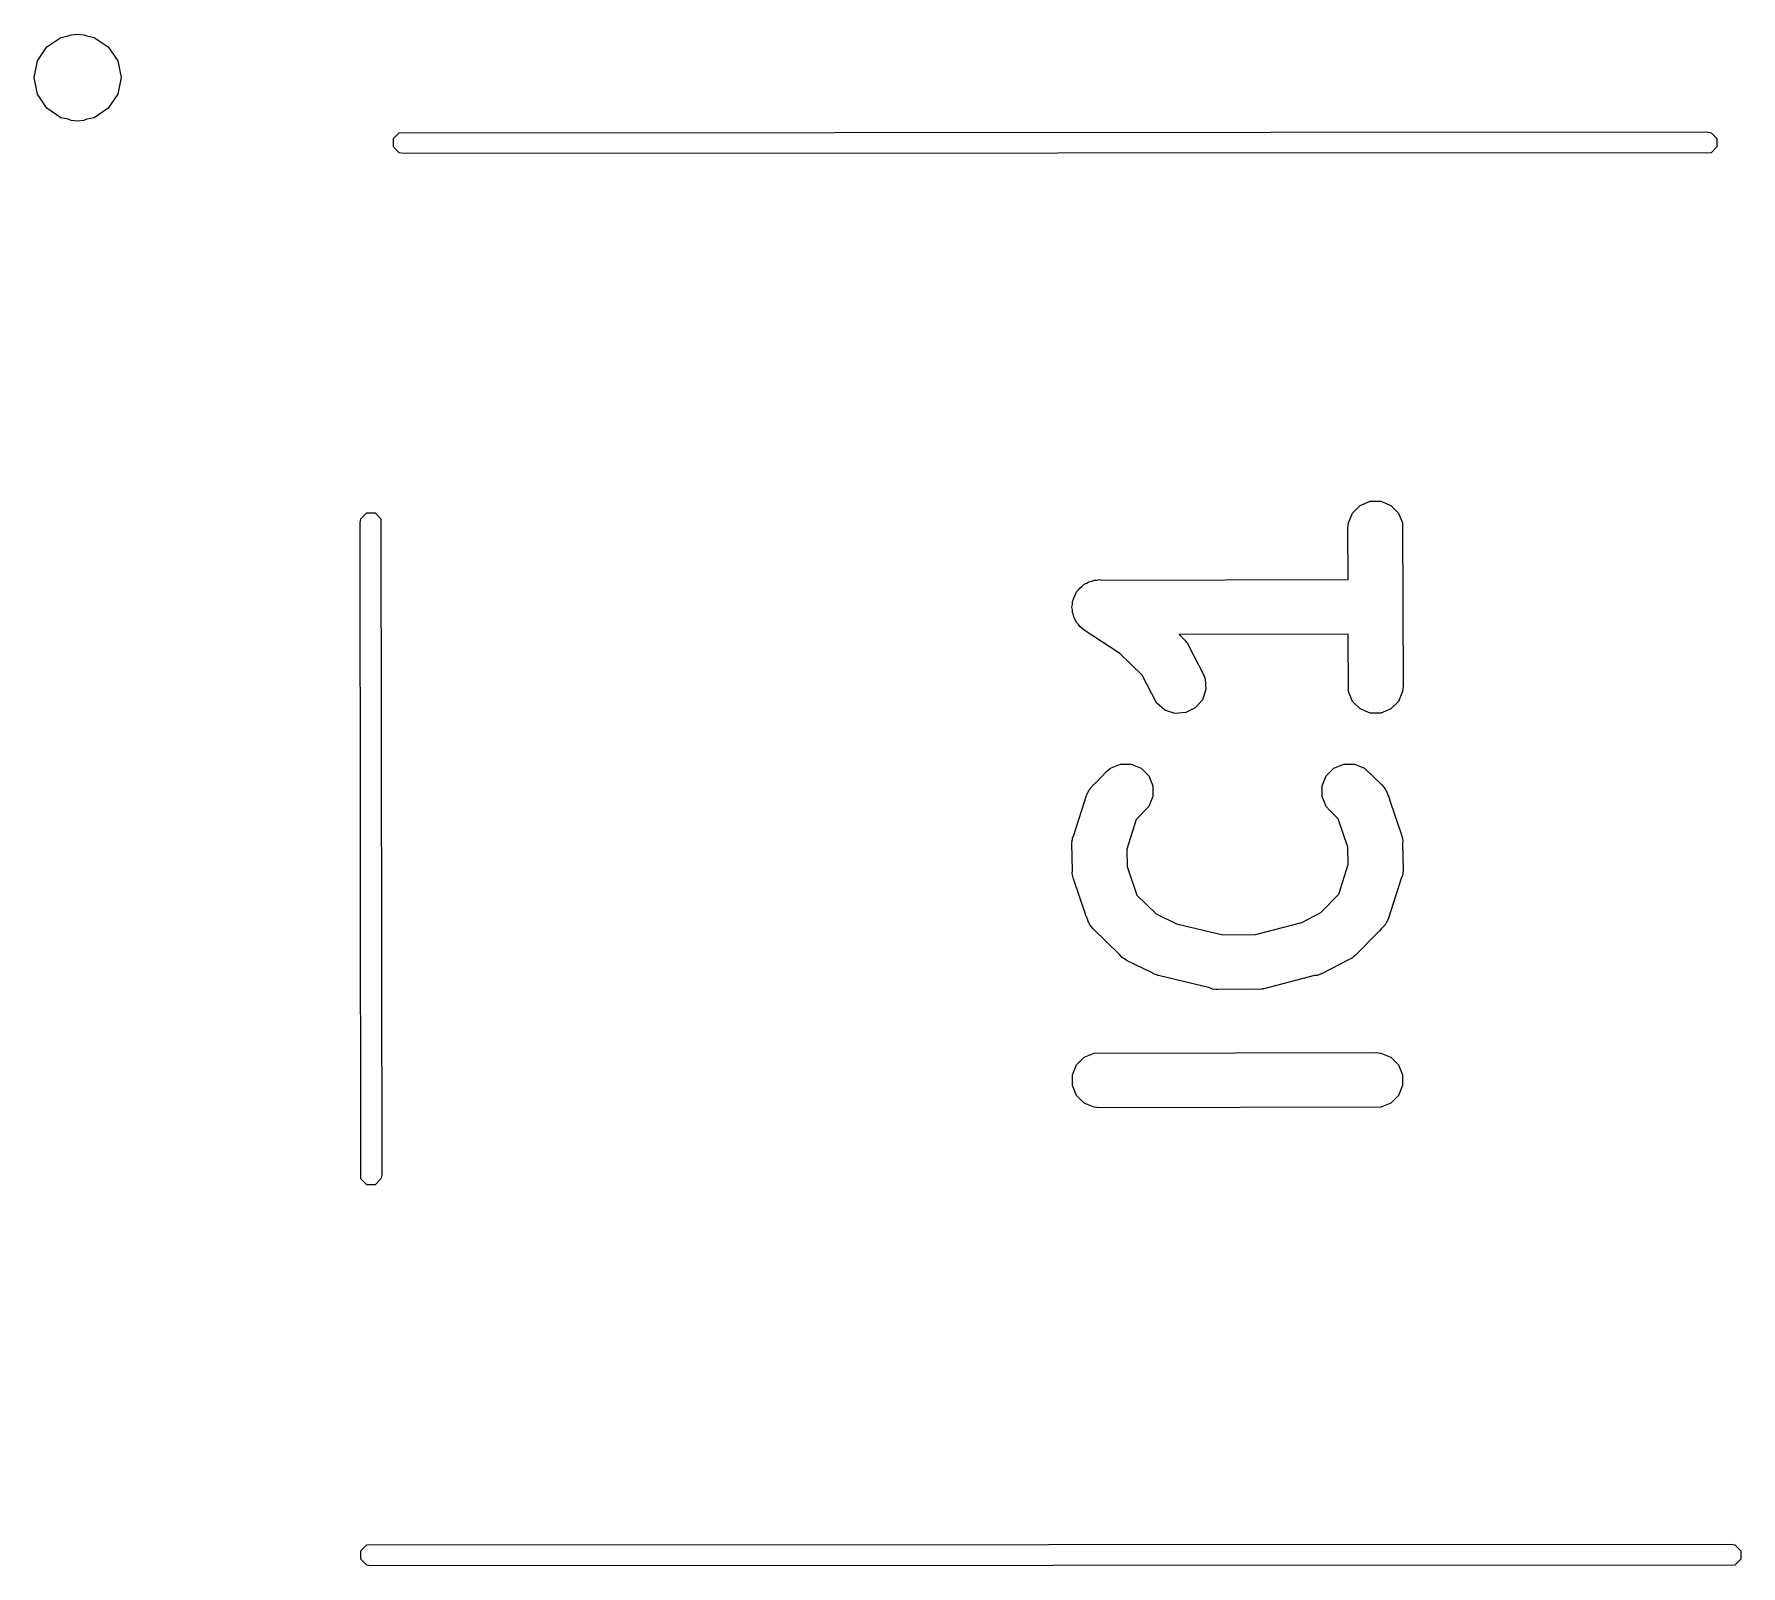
# Model space of a CAD drawing. Extents: x 92.4 to 145.1, y -113.9 to -57.5.
# Drawn here: x 111.65 to 119.51, y -89.3 to -82.25 of the extents above; entities that cross this region are included whole.
import ezdxf

# ---------------------------------------------------------------- set-up
doc = ezdxf.new("R2010")
doc.units = 0
doc.layers.add('BLACK', color=7, linetype='CONTINUOUS')

msp = doc.modelspace()

# ---------------------------------------------------------------- linework, layer by layer
at = {"layer": 'BLACK', "linetype": 'CONTINUOUS'}
for p, q in [((111.807086, -82.258535), (111.820736, -82.252882)), ((111.820736, -82.252882), (111.85, -82.25)), ((111.85, -82.25), (111.879264, -82.252882)), ((111.879264, -82.252882), (111.892913, -82.258535)), ((111.665224, -82.373463), (111.708579, -82.308579)), ((111.708579, -82.308579), (111.773463, -82.265224)), ((111.773463, -82.265224), (111.807086, -82.258535)), ((111.892913, -82.258535), (111.926537, -82.265224)), ((111.926537, -82.265224), (111.991421, -82.308579)), ((111.991421, -82.308579), (112.034776, -82.373463)), ((111.65, -82.45), (111.665224, -82.373463)), ((112.034776, -82.373463), (112.05, -82.45)), ((111.665224, -82.526537), (111.65, -82.45)), ((112.05, -82.45), (112.034776, -82.526537)), ((111.708579, -82.591421), (111.665224, -82.526537)), ((112.034776, -82.526537), (111.991421, -82.591421)), ((111.773463, -82.634776), (111.708579, -82.591421)), ((111.807086, -82.641464), (111.773463, -82.634776)), ((111.820736, -82.647118), (111.807086, -82.641464)), ((111.85, -82.65), (111.820736, -82.647118)), ((111.879264, -82.647118), (111.85, -82.65)), ((111.892913, -82.641464), (111.879264, -82.647118)), ((111.926537, -82.634776), (111.892913, -82.641464)), ((111.991421, -82.591421), (111.926537, -82.634776)), ((113.303806, -82.730866), (113.330866, -82.703806)), ((113.330866, -82.703806), (119.35, -82.7)), ((119.35, -82.7), (119.369134, -82.703806)), ((119.369134, -82.703806), (119.396194, -82.730866)), ((113.303806, -82.769134), (113.303806, -82.730866)), ((113.330866, -82.796194), (113.303806, -82.769134)), ((113.35, -82.8), (113.330866, -82.796194)), ((119.369134, -82.796194), (113.35, -82.8)), ((119.396194, -82.769134), (119.369134, -82.796194)), ((119.396194, -82.730866), (119.396194, -82.769134)), ((113.153806, -84.480866), (113.180866, -84.453806)), ((113.180866, -84.453806), (113.219134, -84.453806)), ((113.219134, -84.453806), (113.246194, -84.480866)), ((117.718721, -84.454204), (117.753761, -84.419164)), ((117.753761, -84.419164), (117.799542, -84.400201)), ((117.799542, -84.400201), (117.849094, -84.400201)), ((117.849094, -84.400201), (117.894875, -84.419164)), ((117.894875, -84.419164), (117.929915, -84.454204)), ((113.15, -84.5), (113.153806, -84.480866)), ((113.153806, -87.519134), (113.15, -84.5)), ((113.246194, -84.480866), (113.25, -87.5)), ((117.697318, -84.524761), (117.699758, -84.499985)), ((117.698085, -84.760856), (117.697318, -84.524761)), ((117.699758, -84.499985), (117.718721, -84.454204)), ((117.929915, -84.454204), (117.948878, -84.499985)), ((117.948878, -84.499985), (117.951318, -85.250476)), ((116.505594, -84.770337), (116.517924, -84.76787)), ((116.517924, -84.76787), (116.529542, -84.763059)), ((116.529542, -84.763059), (116.542103, -84.763035)), ((116.542103, -84.763035), (116.554186, -84.760619)), ((116.554186, -84.760619), (116.56617, -84.762989)), ((116.56617, -84.762989), (117.698085, -84.760856)), ((116.43452, -84.851345), (116.436935, -84.83914)), ((116.436935, -84.83914), (116.443909, -84.828678)), ((116.443909, -84.828678), (116.448721, -84.817062)), ((116.448721, -84.817062), (116.457519, -84.808264)), ((116.457519, -84.808264), (116.464421, -84.797911)), ((116.464421, -84.797911), (116.474869, -84.790913)), ((116.474869, -84.790913), (116.483761, -84.782022)), ((116.483761, -84.782022), (116.495255, -84.77726)), ((116.495255, -84.77726), (116.505594, -84.770337)), ((116.427318, -84.887751), (116.429758, -84.875417)), ((116.429758, -84.899951), (116.427318, -84.887751)), ((116.429758, -84.862843), (116.43452, -84.851345)), ((116.429758, -84.875417), (116.429758, -84.862843)), ((116.429758, -84.912395), (116.429758, -84.899951)), ((116.434569, -84.924012), (116.429758, -84.912395)), ((116.437036, -84.936343), (116.434569, -84.924012)), ((116.443959, -84.946681), (116.437036, -84.936343)), ((116.448721, -84.958176), (116.443959, -84.946681)), ((116.457612, -84.967067), (116.448721, -84.958176)), ((116.46461, -84.977516), (116.457612, -84.967067)), ((116.483666, -84.993121), (116.46461, -84.977516)), ((116.483761, -84.993216), (116.483666, -84.993121)), ((116.483803, -84.993233), (116.483761, -84.993216)), ((116.483871, -84.993289), (116.483803, -84.993233)), ((116.647884, -85.100266), (116.483871, -84.993289)), ((117.698903, -85.012462), (116.920059, -85.013929)), ((116.920059, -85.013929), (116.946501, -85.03972)), ((116.946501, -85.03972), (116.954493, -85.049459)), ((116.954493, -85.049459), (116.957029, -85.051658)), ((116.957029, -85.051658), (116.958287, -85.054081)), ((116.958287, -85.054081), (116.962295, -85.058965)), ((116.962295, -85.058965), (116.968104, -85.07299)), ((116.968104, -85.07299), (117.030767, -85.19368)), ((117.699758, -85.275252), (117.698903, -85.012462)), ((116.750286, -85.200147), (116.647884, -85.100266)), ((116.816845, -85.328341), (116.750286, -85.200147)), ((117.030767, -85.19368), (117.039665, -85.216932)), ((117.039665, -85.216932), (117.043178, -85.26636)), ((117.027507, -85.313371), (116.99504, -85.350806)), ((117.043178, -85.26636), (117.027507, -85.313371)), ((117.718721, -85.321033), (117.699758, -85.275252)), ((117.948878, -85.275252), (117.929915, -85.321033)), ((117.951318, -85.250476), (117.948878, -85.275252)), ((116.85428, -85.360808), (116.816845, -85.328341)), ((116.901291, -85.376479), (116.85428, -85.360808)), ((116.950719, -85.372966), (116.901291, -85.376479)), ((116.99504, -85.350806), (116.950719, -85.372966)), ((117.753761, -85.356073), (117.718721, -85.321033)), ((117.799542, -85.375036), (117.753761, -85.356073)), ((117.849094, -85.375036), (117.799542, -85.375036)), ((117.894875, -85.356073), (117.849094, -85.375036)), ((117.929915, -85.321033), (117.894875, -85.356073)), ((116.585467, -85.644482), (116.604712, -85.628688)), ((116.604712, -85.628688), (116.650493, -85.609725)), ((116.650493, -85.609725), (116.700047, -85.609725)), ((116.700047, -85.609725), (116.745828, -85.628688)), ((116.745828, -85.628688), (116.780867, -85.663727)), ((117.597768, -85.663728), (117.632806, -85.628689)), ((117.632806, -85.628689), (117.678587, -85.609726)), ((117.678587, -85.609726), (117.728141, -85.609725)), ((117.728141, -85.609725), (117.773922, -85.628688)), ((117.773922, -85.628688), (117.853644, -85.704958)), ((116.509198, -85.724203), (116.529634, -85.702841)), ((116.529634, -85.702841), (116.536928, -85.694432)), ((116.536928, -85.694432), (116.538369, -85.693711)), ((116.538369, -85.693711), (116.585467, -85.644482)), ((116.780867, -85.663727), (116.79983, -85.709508)), ((116.79983, -85.709508), (116.79983, -85.759062)), ((117.578805, -85.709509), (117.597768, -85.663728)), ((117.578806, -85.759063), (117.578805, -85.709509)), ((117.853644, -85.704958), (117.869438, -85.724202)), ((116.436009, -85.93632), (116.494311, -85.7546)), ((116.494311, -85.7546), (116.504461, -85.731867)), ((116.504461, -85.731867), (116.507451, -85.728418)), ((116.507451, -85.728418), (116.509198, -85.724203)), ((116.79983, -85.759062), (116.780867, -85.804843)), ((117.597769, -85.804844), (117.578806, -85.759063)), ((117.869438, -85.724202), (117.871185, -85.728419)), ((117.871185, -85.728419), (117.874175, -85.731867)), ((117.874175, -85.731867), (117.882085, -85.754734)), ((117.882085, -85.754734), (117.888402, -85.769983)), ((117.888402, -85.769983), (117.888402, -85.772993)), ((117.888402, -85.772993), (117.944801, -85.936029)), ((116.72338, -85.86493), (116.679709, -86.001052)), ((116.780867, -85.804843), (116.72338, -85.86493)), ((117.613563, -85.824088), (117.597769, -85.804844)), ((117.652496, -85.861335), (117.613563, -85.824088)), ((117.697576, -85.991652), (117.652496, -85.861335)), ((116.429758, -85.951414), (116.436009, -85.93632)), ((117.944801, -85.936029), (117.947594, -85.948315)), ((116.427318, -85.97619), (116.428552, -85.963651)), ((116.429362, -86.098289), (116.427318, -85.97619)), ((116.428315, -85.960305), (116.429133, -85.957753)), ((116.428552, -85.963651), (116.428315, -85.960305)), ((116.429133, -85.957753), (116.429758, -85.951414)), ((116.679709, -86.001052), (116.681059, -86.081679)), ((117.698926, -86.072279), (117.697576, -85.991652)), ((117.947594, -85.948315), (117.948878, -85.951414)), ((117.948878, -85.951414), (117.948924, -85.954162)), ((117.948924, -85.954162), (117.950321, -85.960306)), ((117.950321, -85.960306), (117.949273, -85.975042)), ((117.949273, -85.975042), (117.951318, -86.097142)), ((116.428315, -86.113027), (116.429362, -86.098289)), ((116.681059, -86.081679), (116.726537, -86.213146)), ((117.655434, -86.207843), (117.698926, -86.072279)), ((117.951318, -86.097142), (117.950083, -86.10968)), ((116.429712, -86.11917), (116.428315, -86.113027)), ((116.429758, -86.121918), (116.429712, -86.11917)), ((116.43104, -86.125015), (116.429758, -86.121918)), ((116.433835, -86.137303), (116.43104, -86.125015)), ((116.490234, -86.300338), (116.433835, -86.137303)), ((117.942624, -86.137014), (117.884325, -86.318732)), ((117.948878, -86.121918), (117.942624, -86.137014)), ((117.949502, -86.115577), (117.948878, -86.121918)), ((117.950321, -86.113026), (117.949502, -86.115577)), ((117.950083, -86.10968), (117.950321, -86.113026)), ((116.726537, -86.213146), (116.814175, -86.298626)), ((117.572265, -86.293109), (117.655434, -86.207843)), ((116.490234, -86.303348), (116.490234, -86.300338)), ((116.496548, -86.318591), (116.490234, -86.303348)), ((116.504461, -86.341465), (116.496548, -86.318591)), ((116.814175, -86.298626), (116.909006, -86.344247)), ((117.272329, -86.393567), (117.485138, -86.338347)), ((117.485138, -86.338347), (117.572265, -86.293109)), ((117.884325, -86.318732), (117.874175, -86.341465)), ((116.507451, -86.344913), (116.504461, -86.341465)), ((116.509198, -86.349129), (116.507451, -86.344913)), ((116.524991, -86.368374), (116.509198, -86.349129)), ((116.647408, -86.487777), (116.524991, -86.368374)), ((116.909006, -86.344247), (117.121442, -86.395352)), ((117.121442, -86.395352), (117.272329, -86.393567)), ((117.839154, -86.380176), (117.732691, -86.489326)), ((117.841708, -86.3789), (117.839154, -86.380176)), ((117.852205, -86.366796), (117.841708, -86.3789)), ((117.869438, -86.349129), (117.852205, -86.366796)), ((117.871184, -86.344913), (117.869438, -86.349129)), ((117.874175, -86.341465), (117.871184, -86.344913)), ((116.65788, -86.499852), (116.647408, -86.487777)), ((117.732691, -86.489326), (117.722951, -86.497319)), ((116.663257, -86.503237), (116.65788, -86.499852)), ((116.665188, -86.50512), (116.663257, -86.503237)), ((116.668288, -86.506404), (116.665188, -86.50512)), ((116.678949, -86.513115), (116.668288, -86.506404)), ((116.793597, -86.56827), (116.678949, -86.513115)), ((116.802453, -86.574832), (116.793597, -86.56827)), ((116.821037, -86.581471), (116.802453, -86.574832)), ((117.576183, -86.574832), (117.574041, -86.575387)), ((117.576919, -86.574286), (117.576183, -86.574832)), ((117.578734, -86.573592), (117.576919, -86.574286)), ((117.699414, -86.510932), (117.578734, -86.573592)), ((117.713447, -86.50512), (117.699414, -86.510932)), ((117.718334, -86.501108), (117.713447, -86.50512)), ((117.720755, -86.499852), (117.718334, -86.501108)), ((117.722951, -86.497319), (117.720755, -86.499852)), ((116.823154, -86.58249), (116.821037, -86.581471)), ((116.824069, -86.582555), (116.823154, -86.58249)), ((116.825897, -86.583208), (116.824069, -86.582555)), ((117.061244, -86.639824), (116.825897, -86.583208)), ((117.073827, -86.645036), (117.061244, -86.639824)), ((117.089205, -86.64655), (117.073827, -86.645036)), ((117.092429, -86.647326), (117.089205, -86.64655)), ((117.094281, -86.64705), (117.092429, -86.647326)), ((117.098603, -86.647476), (117.094281, -86.64705)), ((117.273319, -86.645408), (117.098603, -86.647476)), ((117.286206, -86.647326), (117.273319, -86.645408)), ((117.30142, -86.645076), (117.286206, -86.647326)), ((117.304808, -86.645036), (117.30142, -86.645076)), ((117.306538, -86.644319), (117.304808, -86.645036)), ((117.310834, -86.643684), (117.306538, -86.644319)), ((117.543345, -86.583352), (117.310834, -86.643684)), ((117.555482, -86.58249), (117.543345, -86.583352)), ((117.574041, -86.575387), (117.555482, -86.58249)), ((116.448721, -86.994205), (116.483761, -86.959165)), ((116.483761, -86.959165), (116.529542, -86.940202)), ((116.529542, -86.940202), (117.824318, -86.937762)), ((117.824318, -86.937762), (117.849094, -86.940202)), ((117.849094, -86.940202), (117.894875, -86.959165)), ((117.894875, -86.959165), (117.929915, -86.994205)), ((116.429758, -87.039986), (116.448721, -86.994205)), ((116.429758, -87.089538), (116.429758, -87.039986)), ((117.929915, -86.994205), (117.948878, -87.039986)), ((117.948878, -87.039986), (117.948878, -87.089538)), ((116.448721, -87.135319), (116.429758, -87.089538)), ((117.948878, -87.089538), (117.929915, -87.135319)), ((116.483761, -87.170359), (116.448721, -87.135319)), ((116.529542, -87.189322), (116.483761, -87.170359)), ((116.554318, -87.191762), (116.529542, -87.189322)), ((117.849094, -87.189322), (116.554318, -87.191762)), ((117.894875, -87.170359), (117.849094, -87.189322)), ((117.929915, -87.135319), (117.894875, -87.170359)), ((113.25, -87.5), (113.246194, -87.519134)), ((113.180866, -87.546194), (113.153806, -87.519134)), ((113.219134, -87.546194), (113.180866, -87.546194)), ((113.246194, -87.519134), (113.219134, -87.546194)), ((113.153806, -89.230866), (113.180866, -89.203806)), ((113.153806, -89.269134), (113.153806, -89.230866)), ((113.180866, -89.203806), (119.46, -89.2)), ((119.46, -89.2), (119.479134, -89.203806)), ((119.479134, -89.203806), (119.506194, -89.230866)), ((119.506194, -89.230866), (119.506194, -89.269134)), ((113.180866, -89.296194), (113.153806, -89.269134)), ((113.2, -89.3), (113.180866, -89.296194)), ((119.479134, -89.296194), (113.2, -89.3)), ((119.506194, -89.269134), (119.479134, -89.296194))]:
    msp.add_line(p, q, dxfattribs=at)

doc.saveas('drawing.dxf')
